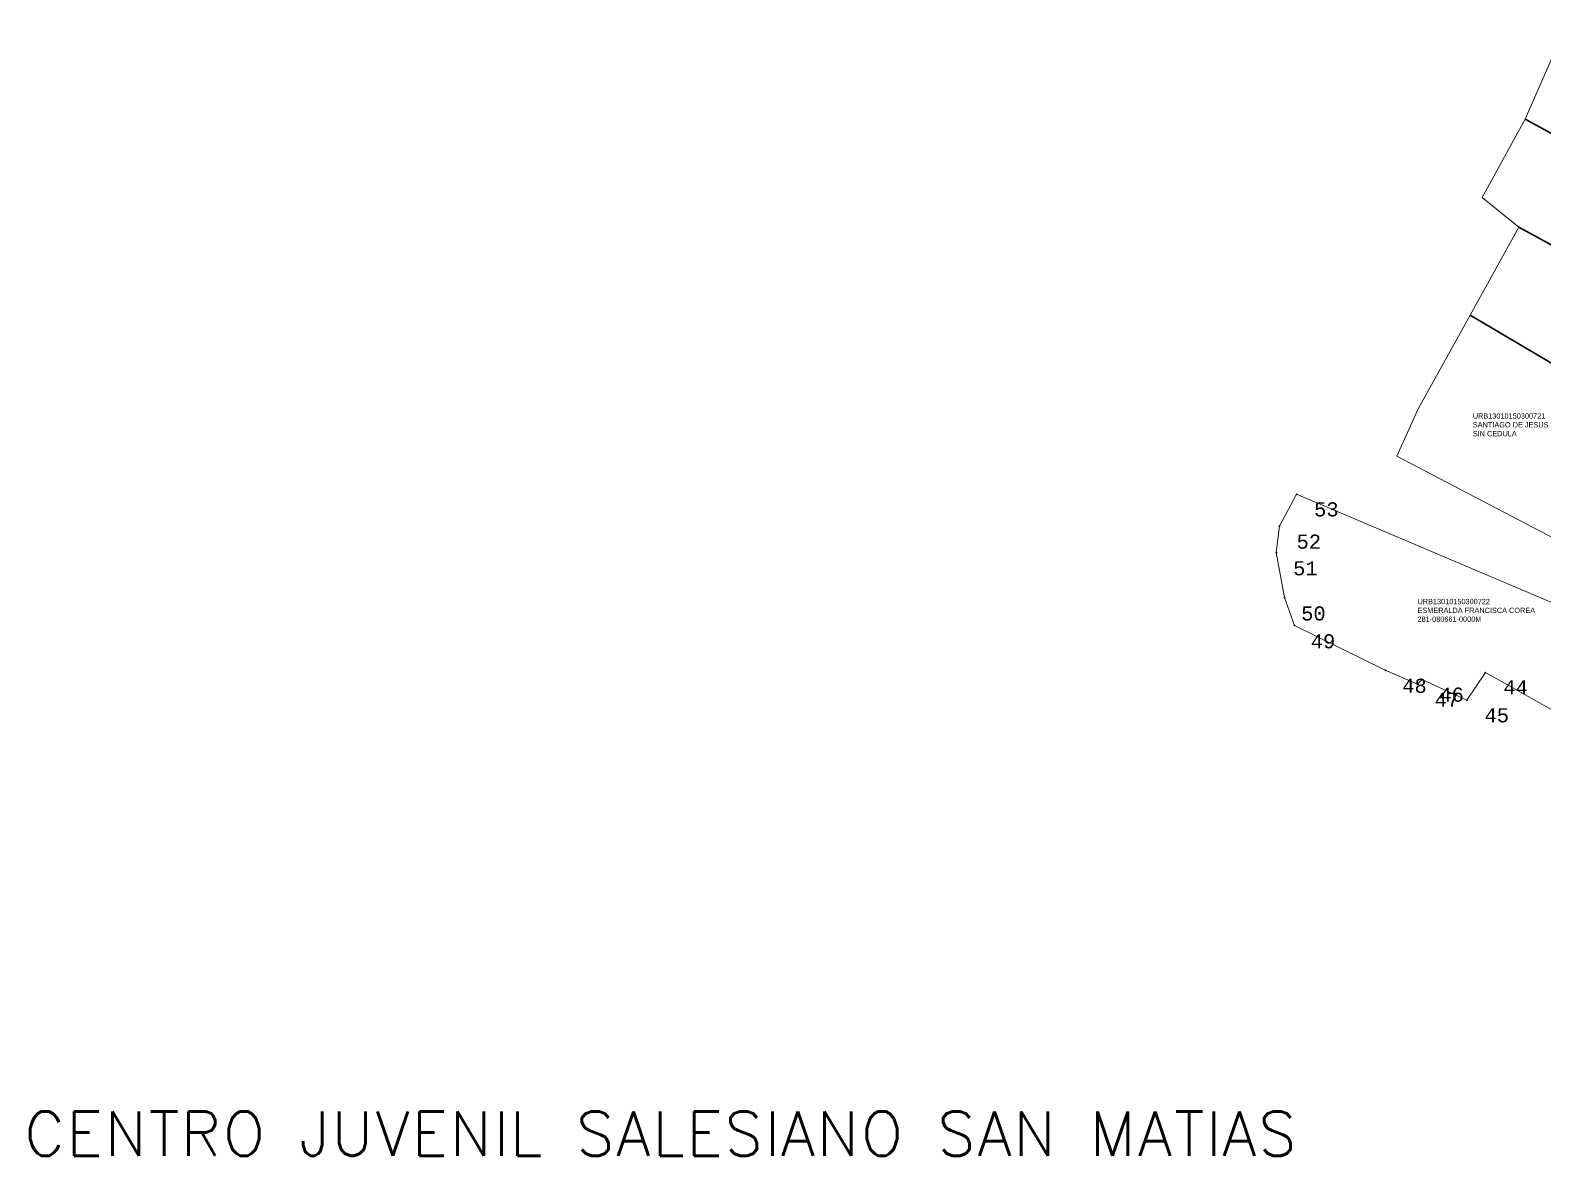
# Model space of a CAD drawing. Header units: millimetres. Extents: x 612409 to 612659, y 1318721 to 1318972.
# Drawn here: x 612408.9 to 612494.5, y 1318844.9 to 1318908.5 of the extents above; entities that cross this region are included whole.
import ezdxf

# ---------------------------------------------------------------- set-up
doc = ezdxf.new("R2010")
doc.units = ezdxf.units.MM
for name, color, linetype, lineweight in [('101', 3, 'Continuous', 0), ('1er_Propietario', 7, 'Continuous', 0), ('486', 21, 'Continuous', 0), ('4861', 5, 'Continuous', 0), ('CVL_PUNTO', 7, 'Continuous', 0), ('CVL_PUNTO_NUM', 7, 'Continuous', 0), ('GENERAL', 7, 'Continuous', 0)]:
    doc.layers.add(name, color=color, linetype=linetype, lineweight=lineweight)
doc.styles.add('MONOTXT4', font='Monotxt4.shx')
doc.styles.add('Style-ENGINEERING', font='ENGINEERING.shx')
doc.styles.add('Style-Txt', font='txt_____.ttf')

msp = doc.modelspace()

# ---------------------------------------------------------------- linework, layer by layer
at = {"layer": '486', "color": 7, "linetype": 'Continuous', "lineweight": 30, "ltscale": 0.0001, "flags": 128}
for points in [[(612493.473, 1318903.516), (612506.775, 1318896.265)], [(612493.113, 1318897.415), (612503.948, 1318891.489)], [(612490.352, 1318892.43), (612500.945, 1318886.179)]]:
    msp.add_lwpolyline(points, dxfattribs=at)
at = {"layer": '4861', "color": 21, "linetype": 'Continuous', "lineweight": 13, "ltscale": 0.0001, "flags": 128}
for points in [[(612495.679, 1318908.549), (612493.473, 1318903.516)], [(612493.473, 1318903.516), (612491.042, 1318899.093), (612493.113, 1318897.415)], [(612493.113, 1318897.415), (612490.352, 1318892.43)], [(612490.352, 1318892.43), (612487.421, 1318887.138), (612486.208, 1318884.457), (612495.152, 1318879.79), (612496.494, 1318882.361), (612498.299, 1318881.018)], [(612480.539, 1318882.307), (612479.575, 1318880.503), (612479.395, 1318879.009), (612479.865, 1318876.466), (612480.416, 1318874.894), (612485.554, 1318872.353), (612487.375, 1318871.559), (612487.638, 1318871.837), (612490.174, 1318870.658), (612491.218, 1318872.22)], [(612480.539, 1318882.307), (612503.01, 1318872.768), (612499.245, 1318867.726)], [(612499.245, 1318867.726), (612491.218, 1318872.22)]]:
    msp.add_lwpolyline(points, dxfattribs=at)
at = {"layer": 'CVL_PUNTO', "color": 2, "lineweight": 30, "ltscale": 3.28084e-05}
for p in [(612480.539, 1318882.307), (612479.575, 1318880.503), (612479.395, 1318879.009), (612479.865, 1318876.466), (612480.416, 1318874.894), (612485.554, 1318872.353), (612487.638, 1318871.837), (612491.218, 1318872.22), (612487.375, 1318871.559), (612490.174, 1318870.658)]:
    msp.add_point(p, dxfattribs=at)

# ---------------------------------------------------------------- texts
at = {"layer": '101', "color": 3, "linetype": 'Continuous', "lineweight": 30, "style": 'Style-ENGINEERING'}
for s, p in [('URB13010150300721', (612490.508, 1318886.586)), ('URB13010150300722', (612487.379, 1318876.091))]:
    msp.add_text(s, height=0.3, dxfattribs=at).set_placement(p)
at = {"layer": '1er_Propietario', "color": 6, "linetype": 'Continuous', "lineweight": 30, "style": 'Style-ENGINEERING'}
for s, p in [('SANTIAGO DE JESUS LAZO CASTRO', (612490.508, 1318886.086)), ('SIN CEDULA', (612490.508, 1318885.586)), ('281-080661-0000M', (612487.379, 1318875.091)), ('ESMERALDA FRANCISCA COREA', (612487.379, 1318875.591))]:
    msp.add_text(s, height=0.3, dxfattribs=at).set_placement(p)
at = {"layer": 'CVL_PUNTO_NUM', "color": 2, "lineweight": 30, "style": 'MONOTXT4'}
for s, p in [('53', (612481.533, 1318881.053)), ('52', (612480.542, 1318879.228)), ('51', (612480.347, 1318877.723)), ('50', (612480.801, 1318875.168)), ('49', (612481.346, 1318873.592)), ('48', (612486.519, 1318871.077)), ('44', (612492.237, 1318870.987)), ('47', (612488.352, 1318870.292)), ('46', (612488.62, 1318870.574)), ('45', (612491.172, 1318869.407))]:
    msp.add_text(s, height=0.8, dxfattribs=at).set_placement(p)
at = {"layer": 'GENERAL', "color": 6, "lineweight": 40, "insert": (612444.628, 1318846.146), "char_height": 2.5, "width": 637.5, "attachment_point": 5, "line_spacing_factor": 0.722892, "style": 'Style-Txt'}
msp.add_mtext('\\T1.059;CENTRO JUVENIL SALESIANO SAN MATIAS', dxfattribs=at)

doc.saveas('drawing.dxf')
